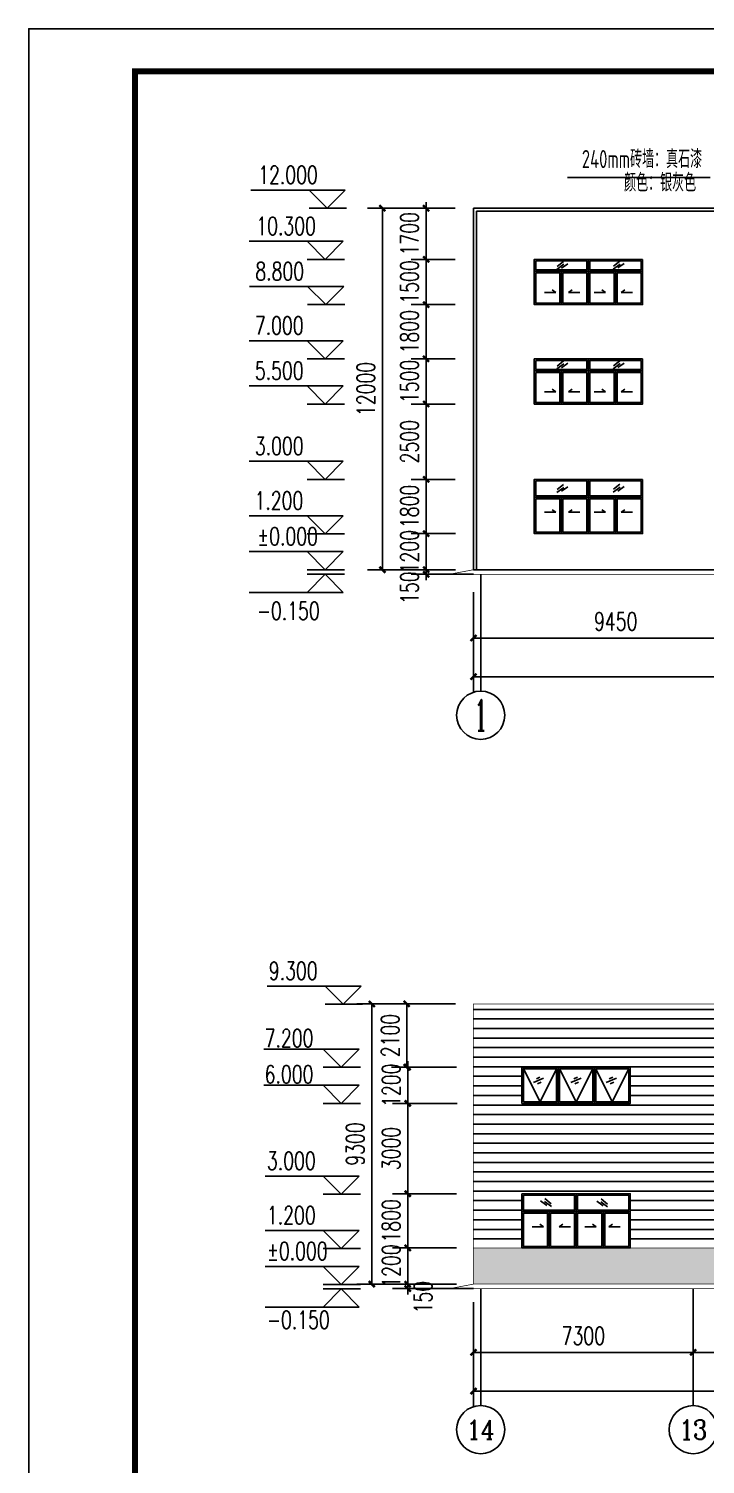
# Model space of a CAD drawing. Extents: x -89996 to 1006241, y -2176 to 440573.
# Drawn here: x 551085 to 573565, y 227248 to 274896 of the extents above; entities that cross this region are included whole.
import ezdxf
from ezdxf.enums import TextEntityAlignment as Align

# ---------------------------------------------------------------- set-up
doc = ezdxf.new("R2010")
doc.units = 0
doc.header["$LTSCALE"] = 1000
doc.header["$MEASUREMENT"] = 0
for name, color, linetype in [('AXIS', 3, 'Continuous'), ('AXIS_TEXT', 7, 'Continuous'), ('PUB_TEXT', 7, 'Continuous'), ('PUB_TITLE', 4, 'Continuous'), ('TEXT', 7, 'Continuous'), ('WALL', 9, 'Continuous'), ('WINDOW', 4, 'Continuous')]:
    doc.layers.add(name, color=color, linetype=linetype)
doc.styles.add('_TCH_AXIS', font='COMPLEX', dxfattribs={"bigfont": 'GBCBIG'})
doc.styles.add('_TCH_DIM', font='SIMPLEX', dxfattribs={"bigfont": 'GBCBIG'})
doc.styles.add('_TCH_DIM_T3', font='SIMPLEX', dxfattribs={"width": 0.705882, "bigfont": 'GBCBIG'})
doc.styles.add('C', font='tssdeng.shx', dxfattribs={"height": 3, "bigfont": 'tssdchn.shx'})
doc.styles.add('COMPLEX', font='COMPLEX')
doc.dimstyles.new('_TCH_ARCH&&200', dxfattribs={"dimtxt": 595, "dimasz": 200, "dimexe": 500, "dimexo": 600, "dimgap": 252.5, "dimtad": 1, "dimdec": 0, "dimzin": 0, "dimdsep": 46, "dimtxsty": '_TCH_DIM_T3', "dimblk": 'ARCHTICK', "dimcen": 0.09, "dimclrt": 7, "dimazin": 2, "dimtfac": 1, "dimtdec": 0, "dimtix": 1, "dimtmove": 2, "dimatfit": 3, "dimfxl": 0, "dimtolj": 1, "dimtzin": 0, "dimarcsym": 0})
doc.dimstyles.new('TCH-200-1', dxfattribs={"dimtxt": 595, "dimasz": 200, "dimexe": 500, "dimexo": 600, "dimgap": 252.5, "dimtad": 1, "dimdec": 0, "dimzin": 0, "dimdsep": 46, "dimtxsty": '_TCH_DIM_T3', "dimblk": 'ARCHTICK', "dimcen": 0.09, "dimclrd": 3, "dimclre": 3, "dimclrt": 7, "dimazin": 2, "dimtfac": 1, "dimtdec": 0, "dimtix": 1, "dimtmove": 2, "dimatfit": 3, "dimfxl": 0, "dimtolj": 1, "dimtzin": 0, "dimarcsym": 0})

# ---------------------------------------------------------------- blocks, each defined once
blk = doc.blocks.new('_ArchTick')
at = {"color": 0, "linetype": 'ByBlock', "const_width": 0.4}
blk.add_lwpolyline([(-0.5, -0.5), (0.5, 0.5)], dxfattribs=at)
blk = doc.blocks.new('*D104')
at = {"layer": 'Defpoints', "color": 0, "transparency": 16777216}
for p in [(563677, 234428), (565896, 234428), (565896, 233228)]:
    blk.add_point(p, dxfattribs=at)
at = {"layer": 'WALL', "color": 3, "lineweight": -2, "transparency": 16777216}
for p, q in [((563677, 234428), (563677, 234628)), ((565296, 234428), (563177, 234428)), ((563677, 233228), (563677, 234428)), ((565296, 233228), (563177, 233228)), ((563677, 233228), (563677, 233028))]:
    blk.add_line(p, q, dxfattribs=at)
at = {"layer": 'WALL', "color": 3, "lineweight": -2, "transparency": 16777216, "xscale": 200, "yscale": 200, "zscale": 200}
for p, rotation in [((563677, 234428), 270), ((563677, 233228), 90)]:
    blk.add_blockref('_ArchTick', p, dxfattribs=dict(at, rotation=rotation))
at = {"layer": 'WALL', "color": 7, "transparency": 16777216, "insert": (563127, 233828), "char_height": 595, "attachment_point": 5, "rotation": 90, "style": '_TCH_DIM_T3'}
blk.add_mtext('\\A1;1200', dxfattribs=at)
blk = doc.blocks.new('*D105')
at = {"layer": 'Defpoints', "color": 0, "transparency": 16777216}
for p in [(563677, 236228), (565896, 236228), (565896, 234428)]:
    blk.add_point(p, dxfattribs=at)
at = {"layer": 'WALL', "color": 3, "lineweight": -2, "transparency": 16777216}
for p, q in [((563677, 236228), (563677, 236428)), ((565296, 236228), (563177, 236228)), ((563677, 234428), (563677, 236228)), ((565296, 234428), (563177, 234428)), ((563677, 234428), (563677, 234228))]:
    blk.add_line(p, q, dxfattribs=at)
at = {"layer": 'WALL', "color": 3, "lineweight": -2, "transparency": 16777216, "xscale": 200, "yscale": 200, "zscale": 200}
for p, rotation in [((563677, 236228), 270), ((563677, 234428), 90)]:
    blk.add_blockref('_ArchTick', p, dxfattribs=dict(at, rotation=rotation))
at = {"layer": 'WALL', "color": 7, "transparency": 16777216, "insert": (563127, 235328), "char_height": 595, "attachment_point": 5, "rotation": 90, "style": '_TCH_DIM_T3'}
blk.add_mtext('\\A1;1800', dxfattribs=at)
blk = doc.blocks.new('*D106')
at = {"layer": 'Defpoints', "color": 0, "transparency": 16777216}
for p in [(563677, 239228), (565916, 239228), (565896, 236228)]:
    blk.add_point(p, dxfattribs=at)
at = {"layer": 'WALL', "color": 3, "lineweight": -2, "transparency": 16777216}
for p, q in [((565316, 239228), (563177, 239228)), ((563677, 236228), (563677, 239228)), ((565296, 236228), (563177, 236228))]:
    blk.add_line(p, q, dxfattribs=at)
at = {"layer": 'WALL', "color": 3, "lineweight": -2, "transparency": 16777216, "xscale": 200, "yscale": 200, "zscale": 200}
for p, rotation in [((563677, 239228), 90), ((563677, 236228), 270)]:
    blk.add_blockref('_ArchTick', p, dxfattribs=dict(at, rotation=rotation))
at = {"layer": 'WALL', "color": 7, "transparency": 16777216, "insert": (563127, 237728), "char_height": 595, "attachment_point": 5, "rotation": 90, "style": '_TCH_DIM_T3'}
blk.add_mtext('\\A1;3000', dxfattribs=at)
blk = doc.blocks.new('*D107')
at = {"layer": 'Defpoints', "color": 0, "transparency": 16777216}
for p in [(563677, 240428), (565893, 240428), (565916, 239228)]:
    blk.add_point(p, dxfattribs=at)
at = {"layer": 'WALL', "color": 3, "lineweight": -2, "transparency": 16777216}
for p, q in [((563677, 240428), (563677, 240628)), ((565293, 240428), (563177, 240428)), ((563677, 239228), (563677, 240428)), ((565316, 239228), (563177, 239228)), ((563677, 239228), (563677, 239028))]:
    blk.add_line(p, q, dxfattribs=at)
at = {"layer": 'WALL', "color": 3, "lineweight": -2, "transparency": 16777216, "xscale": 200, "yscale": 200, "zscale": 200}
for p, rotation in [((563677, 240428), 270), ((563677, 239228), 90)]:
    blk.add_blockref('_ArchTick', p, dxfattribs=dict(at, rotation=rotation))
at = {"layer": 'WALL', "color": 7, "transparency": 16777216, "insert": (563127, 239828), "char_height": 595, "attachment_point": 5, "rotation": 90, "style": '_TCH_DIM_T3'}
blk.add_mtext('\\A1;1200', dxfattribs=at)
blk = doc.blocks.new('*D108')
at = {"layer": 'Defpoints', "color": 0, "transparency": 16777216}
for p in [(563644, 242528), (565863, 242528), (565893, 240428)]:
    blk.add_point(p, dxfattribs=at)
at = {"layer": 'WALL', "color": 3, "lineweight": -2, "transparency": 16777216}
for p, q in [((565263, 242528), (563144, 242528)), ((563644, 240428), (563644, 242528)), ((565293, 240428), (563144, 240428))]:
    blk.add_line(p, q, dxfattribs=at)
at = {"layer": 'WALL', "color": 3, "lineweight": -2, "transparency": 16777216, "xscale": 200, "yscale": 200, "zscale": 200}
for p, rotation in [((563644, 242528), 90), ((563644, 240428), 270)]:
    blk.add_blockref('_ArchTick', p, dxfattribs=dict(at, rotation=rotation))
at = {"layer": 'WALL', "color": 7, "transparency": 16777216, "insert": (563094, 241478), "char_height": 595, "attachment_point": 5, "rotation": 90, "style": '_TCH_DIM_T3'}
blk.add_mtext('\\A1;2100', dxfattribs=at)
blk = doc.blocks.new('*D109')
at = {"layer": 'Defpoints', "color": 0, "transparency": 16777216}
for p in [(565863, 242528), (562485, 233228), (565896, 233228)]:
    blk.add_point(p, dxfattribs=at)
at = {"layer": 'WALL', "color": 3, "lineweight": -2, "transparency": 16777216}
for p, q in [((565263, 242528), (561985, 242528)), ((562485, 242528), (562485, 233228)), ((565296, 233228), (561985, 233228))]:
    blk.add_line(p, q, dxfattribs=at)
at = {"layer": 'WALL', "color": 3, "lineweight": -2, "transparency": 16777216, "xscale": 200, "yscale": 200, "zscale": 200}
for p, rotation in [((562485, 242528), 90), ((562485, 233228), 270)]:
    blk.add_blockref('_ArchTick', p, dxfattribs=dict(at, rotation=rotation))
at = {"layer": 'WALL', "color": 7, "transparency": 16777216, "insert": (561935, 237878), "char_height": 595, "attachment_point": 5, "rotation": 90, "style": '_TCH_DIM_T3'}
blk.add_mtext('\\A1;9300', dxfattribs=at)
blk = doc.blocks.new('*D110')
at = {"layer": 'Defpoints', "color": 0, "transparency": 16777216}
for p in [(563677, 233078), (565896, 233228), (565896, 233078)]:
    blk.add_point(p, dxfattribs=at)
at = {"layer": 'WALL', "color": 3, "lineweight": -2, "transparency": 16777216}
for p, q in [((565296, 233228), (563177, 233228)), ((565296, 233078), (563177, 233078)), ((563677, 233228), (563677, 233428)), ((563677, 233228), (563677, 233078)), ((563677, 233078), (563677, 232878))]:
    blk.add_line(p, q, dxfattribs=at)
at = {"layer": 'WALL', "color": 3, "lineweight": -2, "transparency": 16777216, "xscale": 200, "yscale": 200, "zscale": 200}
for p, rotation in [((563677, 233228), 270), ((563677, 233078), 90)]:
    blk.add_blockref('_ArchTick', p, dxfattribs=dict(at, rotation=rotation))
at = {"layer": 'WALL', "color": 7, "transparency": 16777216, "insert": (564187, 232794), "char_height": 595, "attachment_point": 5, "rotation": 90, "style": '_TCH_DIM_T3'}
blk.add_mtext('\\A1;150', dxfattribs=at)
blk = doc.blocks.new('2')
at = {"layer": 'WINDOW'}
for p, q in [((998658, 15775), (998449, 15607)), ((999489, 15948), (999489, 14148)), ((1000527, 15785), (1000318, 15617)), ((1001289, 15348), (997689, 15348)), ((998671, 15683), (998442, 15510)), ((998589, 15348), (998589, 14148)), ((998800, 15697), (998595, 15551)), ((1000541, 15694), (1000311, 15520)), ((1000389, 15348), (1000389, 14148)), ((1000670, 15708), (1000464, 15561)), ((998028, 14855), (998404, 14855)), ((998404, 14855), (998280, 14940)), ((998823, 14855), (998948, 14940)), ((999199, 14855), (998823, 14855)), ((999678, 14855), (1000055, 14855)), ((1000055, 14855), (999930, 14940)), ((1000573, 14855), (1000698, 14940)), ((1000950, 14855), (1000573, 14855))]:
    blk.add_line(p, q, dxfattribs=at)
for points in [[(1001289, 15948), (997689, 15948), (997689, 14148), (1001289, 14148)], [(997738, 15898), (999438, 15898), (999438, 15398), (997738, 15398)], [(1001239, 15898), (999539, 15898), (999539, 15398), (1001239, 15398)], [(997739, 15298), (998539, 15298), (998539, 14198), (997739, 14198)], [(999439, 15298), (998639, 15298), (998639, 14198), (999439, 14198)], [(999539, 15298), (1000339, 15298), (1000339, 14198), (999539, 14198)], [(1001239, 15298), (1000439, 15298), (1000439, 14198), (1001239, 14198)]]:
    blk.add_lwpolyline(points, close=True, dxfattribs=at)
blk = doc.blocks.new('*D203')
at = {"layer": 'Defpoints', "color": 0, "transparency": 16777216}
for p in [(565732, 268939), (562837, 256939), (565765, 256939)]:
    blk.add_point(p, dxfattribs=at)
at = {"layer": 'WALL', "color": 3, "lineweight": -2, "transparency": 16777216}
for p, q in [((565132, 268939), (562337, 268939)), ((562837, 268939), (562837, 256939)), ((565165, 256939), (562337, 256939))]:
    blk.add_line(p, q, dxfattribs=at)
at = {"layer": 'WALL', "color": 3, "lineweight": -2, "transparency": 16777216, "xscale": 200, "yscale": 200, "zscale": 200}
for p, rotation in [((562837, 268939), 90), ((562837, 256939), 270)]:
    blk.add_blockref('_ArchTick', p, dxfattribs=dict(at, rotation=rotation))
at = {"layer": 'WALL', "color": 7, "transparency": 16777216, "insert": (562287, 262939), "char_height": 595, "attachment_point": 5, "rotation": 90, "style": '_TCH_DIM_T3'}
blk.add_mtext('\\A1;12000', dxfattribs=at)
blk = doc.blocks.new('*D204')
at = {"layer": 'Defpoints', "color": 0, "transparency": 16777216}
for p in [(564289, 258139), (565863, 258139), (565863, 256939)]:
    blk.add_point(p, dxfattribs=at)
at = {"layer": 'WALL', "color": 3, "lineweight": -2, "transparency": 16777216}
for p, q in [((564289, 258139), (564289, 258339)), ((565263, 258139), (563789, 258139)), ((564289, 256939), (564289, 258139)), ((565263, 256939), (563789, 256939)), ((564289, 256939), (564289, 256739))]:
    blk.add_line(p, q, dxfattribs=at)
at = {"layer": 'WALL', "color": 3, "lineweight": -2, "transparency": 16777216, "xscale": 200, "yscale": 200, "zscale": 200}
for p, rotation in [((564289, 258139), 270), ((564289, 256939), 90)]:
    blk.add_blockref('_ArchTick', p, dxfattribs=dict(at, rotation=rotation))
at = {"layer": 'WALL', "color": 7, "transparency": 16777216, "insert": (563739, 257539), "char_height": 595, "attachment_point": 5, "rotation": 90, "style": '_TCH_DIM_T3'}
blk.add_mtext('\\A1;1200', dxfattribs=at)
blk = doc.blocks.new('*D205')
at = {"layer": 'Defpoints', "color": 0, "transparency": 16777216}
for p in [(565853, 265739), (564289, 263939), (565853, 263939)]:
    blk.add_point(p, dxfattribs=at)
at = {"layer": 'WALL', "color": 3, "lineweight": -2, "transparency": 16777216}
for p, q in [((564289, 265739), (564289, 265939)), ((565253, 265739), (563789, 265739)), ((564289, 265739), (564289, 263939)), ((565253, 263939), (563789, 263939)), ((564289, 263939), (564289, 263739))]:
    blk.add_line(p, q, dxfattribs=at)
at = {"layer": 'WALL', "color": 3, "lineweight": -2, "transparency": 16777216, "xscale": 200, "yscale": 200, "zscale": 200}
for p, rotation in [((564289, 265739), 270), ((564289, 263939), 90)]:
    blk.add_blockref('_ArchTick', p, dxfattribs=dict(at, rotation=rotation))
at = {"layer": 'WALL', "color": 7, "transparency": 16777216, "insert": (563739, 264839), "char_height": 595, "attachment_point": 5, "rotation": 90, "style": '_TCH_DIM_T3'}
blk.add_mtext('\\A1;1800', dxfattribs=at)
blk = doc.blocks.new('*D206')
at = {"layer": 'Defpoints', "color": 0, "transparency": 16777216}
for p in [(565853, 268939), (564289, 267239), (565853, 267239)]:
    blk.add_point(p, dxfattribs=at)
at = {"layer": 'WALL', "color": 3, "lineweight": -2, "transparency": 16777216}
for p, q in [((565253, 268939), (563789, 268939)), ((564289, 268939), (564289, 269139)), ((564289, 268939), (564289, 267239)), ((565253, 267239), (563789, 267239)), ((564289, 267239), (564289, 267039))]:
    blk.add_line(p, q, dxfattribs=at)
at = {"layer": 'WALL', "color": 3, "lineweight": -2, "transparency": 16777216, "xscale": 200, "yscale": 200, "zscale": 200}
for p, rotation in [((564289, 268939), 270), ((564289, 267239), 90)]:
    blk.add_blockref('_ArchTick', p, dxfattribs=dict(at, rotation=rotation))
at = {"layer": 'WALL', "color": 7, "transparency": 16777216, "insert": (563739, 268089), "char_height": 595, "attachment_point": 5, "rotation": 90, "style": '_TCH_DIM_T3'}
blk.add_mtext('\\A1;1700', dxfattribs=at)
blk = doc.blocks.new('*D207')
at = {"layer": 'Defpoints', "color": 0, "transparency": 16777216}
for p in [(565853, 262439), (564289, 259939), (565853, 259939)]:
    blk.add_point(p, dxfattribs=at)
at = {"layer": 'WALL', "color": 3, "lineweight": -2, "transparency": 16777216}
for p, q in [((565253, 262439), (563789, 262439)), ((564289, 262439), (564289, 259939)), ((565253, 259939), (563789, 259939))]:
    blk.add_line(p, q, dxfattribs=at)
at = {"layer": 'WALL', "color": 3, "lineweight": -2, "transparency": 16777216, "xscale": 200, "yscale": 200, "zscale": 200}
for p, rotation in [((564289, 262439), 90), ((564289, 259939), 270)]:
    blk.add_blockref('_ArchTick', p, dxfattribs=dict(at, rotation=rotation))
at = {"layer": 'WALL', "color": 7, "transparency": 16777216, "insert": (563739, 261189), "char_height": 595, "attachment_point": 5, "rotation": 90, "style": '_TCH_DIM_T3'}
blk.add_mtext('\\A1;2500', dxfattribs=at)
blk = doc.blocks.new('*D208')
at = {"layer": 'Defpoints', "color": 0, "transparency": 16777216}
for p in [(565853, 263939), (564289, 262439), (565853, 262439)]:
    blk.add_point(p, dxfattribs=at)
at = {"layer": 'WALL', "color": 3, "lineweight": -2, "transparency": 16777216}
for p, q in [((564289, 263939), (564289, 264139)), ((565253, 263939), (563789, 263939)), ((564289, 263939), (564289, 262439)), ((565253, 262439), (563789, 262439)), ((564289, 262439), (564289, 262239))]:
    blk.add_line(p, q, dxfattribs=at)
at = {"layer": 'WALL', "color": 3, "lineweight": -2, "transparency": 16777216, "xscale": 200, "yscale": 200, "zscale": 200}
for p, rotation in [((564289, 263939), 270), ((564289, 262439), 90)]:
    blk.add_blockref('_ArchTick', p, dxfattribs=dict(at, rotation=rotation))
at = {"layer": 'WALL', "color": 7, "transparency": 16777216, "insert": (563739, 263189), "char_height": 595, "attachment_point": 5, "rotation": 90, "style": '_TCH_DIM_T3'}
blk.add_mtext('\\A1;1500', dxfattribs=at)
blk = doc.blocks.new('*D209')
at = {"layer": 'Defpoints', "color": 0, "transparency": 16777216}
for p in [(565853, 267239), (564289, 265739), (565853, 265739)]:
    blk.add_point(p, dxfattribs=at)
at = {"layer": 'WALL', "color": 3, "lineweight": -2, "transparency": 16777216}
for p, q in [((564289, 267239), (564289, 267439)), ((565253, 267239), (563789, 267239)), ((564289, 267239), (564289, 265739)), ((565253, 265739), (563789, 265739)), ((564289, 265739), (564289, 265539))]:
    blk.add_line(p, q, dxfattribs=at)
at = {"layer": 'WALL', "color": 3, "lineweight": -2, "transparency": 16777216, "xscale": 200, "yscale": 200, "zscale": 200}
for p, rotation in [((564289, 267239), 270), ((564289, 265739), 90)]:
    blk.add_blockref('_ArchTick', p, dxfattribs=dict(at, rotation=rotation))
at = {"layer": 'WALL', "color": 7, "transparency": 16777216, "insert": (563739, 266489), "char_height": 595, "attachment_point": 5, "rotation": 90, "style": '_TCH_DIM_T3'}
blk.add_mtext('\\A1;1500', dxfattribs=at)
blk = doc.blocks.new('*D210')
at = {"layer": 'Defpoints', "color": 0, "transparency": 16777216}
for p in [(565853, 259939), (564289, 258139), (565853, 258139)]:
    blk.add_point(p, dxfattribs=at)
at = {"layer": 'WALL', "color": 3, "lineweight": -2, "transparency": 16777216}
for p, q in [((565253, 259939), (563789, 259939)), ((564289, 259939), (564289, 260139)), ((564289, 259939), (564289, 258139)), ((565253, 258139), (563789, 258139)), ((564289, 258139), (564289, 257939))]:
    blk.add_line(p, q, dxfattribs=at)
at = {"layer": 'WALL', "color": 3, "lineweight": -2, "transparency": 16777216, "xscale": 200, "yscale": 200, "zscale": 200}
for p, rotation in [((564289, 259939), 270), ((564289, 258139), 90)]:
    blk.add_blockref('_ArchTick', p, dxfattribs=dict(at, rotation=rotation))
at = {"layer": 'WALL', "color": 7, "transparency": 16777216, "insert": (563739, 259039), "char_height": 595, "attachment_point": 5, "rotation": 90, "style": '_TCH_DIM_T3'}
blk.add_mtext('\\A1;1800', dxfattribs=at)
blk = doc.blocks.new('*D211')
at = {"layer": 'Defpoints', "color": 0, "transparency": 16777216}
for p in [(565863, 256939), (564289, 256789), (565863, 256789)]:
    blk.add_point(p, dxfattribs=at)
at = {"layer": 'WALL', "color": 3, "lineweight": -2, "transparency": 16777216}
for p, q in [((565263, 256939), (563789, 256939)), ((564289, 256939), (564289, 257139)), ((564289, 256939), (564289, 256789)), ((565263, 256789), (563789, 256789)), ((564289, 256789), (564289, 256589))]:
    blk.add_line(p, q, dxfattribs=at)
at = {"layer": 'WALL', "color": 3, "lineweight": -2, "transparency": 16777216, "xscale": 200, "yscale": 200, "zscale": 200}
for p, rotation in [((564289, 256939), 270), ((564289, 256789), 90)]:
    blk.add_blockref('_ArchTick', p, dxfattribs=dict(at, rotation=rotation))
at = {"layer": 'WALL', "color": 7, "transparency": 16777216, "insert": (563739, 256343), "char_height": 595, "attachment_point": 5, "rotation": 90, "style": '_TCH_DIM_T3'}
blk.add_mtext('\\A1;150', dxfattribs=at)
blk = doc.blocks.new('*D2929')
at = {"layer": 'AXIS', "color": 0, "lineweight": -2, "transparency": 16777216}
for p, q in [((573163, 232628), (573163, 230462)), ((580463, 232628), (580463, 230462)), ((573163, 230962), (580463, 230962))]:
    blk.add_line(p, q, dxfattribs=at)
at = {"layer": 'Defpoints', "color": 0, "transparency": 16777216}
for p in [(573163, 233228), (580463, 233228), (580463, 230962)]:
    blk.add_point(p, dxfattribs=at)
at = {"layer": 'AXIS', "color": 0, "lineweight": -2, "transparency": 16777216, "xscale": 200, "yscale": 200, "zscale": 200, "rotation": 180}
blk.add_blockref('_ArchTick', (573163, 230962), dxfattribs=at)
at = {"layer": 'AXIS', "color": 0, "lineweight": -2, "transparency": 16777216, "xscale": 200, "yscale": 200, "zscale": 200}
blk.add_blockref('_ArchTick', (580463, 230962), dxfattribs=at)
at = {"layer": 'AXIS', "color": 7, "transparency": 16777216, "insert": (576813, 231512), "char_height": 595, "attachment_point": 5, "style": '_TCH_DIM_T3'}
blk.add_mtext('\\A1;7300', dxfattribs=at)
blk = doc.blocks.new('*D2930')
at = {"layer": 'AXIS', "color": 0, "lineweight": -2, "transparency": 16777216}
for p, q in [((565863, 232628), (565863, 230462)), ((573163, 232628), (573163, 230462)), ((565863, 230962), (573163, 230962))]:
    blk.add_line(p, q, dxfattribs=at)
at = {"layer": 'Defpoints', "color": 0, "transparency": 16777216}
for p in [(565863, 233228), (573163, 233228), (573163, 230962)]:
    blk.add_point(p, dxfattribs=at)
at = {"layer": 'AXIS', "color": 0, "lineweight": -2, "transparency": 16777216, "xscale": 200, "yscale": 200, "zscale": 200, "rotation": 180}
blk.add_blockref('_ArchTick', (565863, 230962), dxfattribs=at)
at = {"layer": 'AXIS', "color": 0, "lineweight": -2, "transparency": 16777216, "xscale": 200, "yscale": 200, "zscale": 200}
blk.add_blockref('_ArchTick', (573163, 230962), dxfattribs=at)
at = {"layer": 'AXIS', "color": 7, "transparency": 16777216, "insert": (569513, 231512), "char_height": 595, "attachment_point": 5, "style": '_TCH_DIM_T3'}
blk.add_mtext('\\A1;7300', dxfattribs=at)
blk = doc.blocks.new('*D2931')
at = {"layer": 'AXIS', "color": 0, "lineweight": -2, "transparency": 16777216}
for p, q in [((565863, 232628), (565863, 229176)), ((654863, 232628), (654863, 229176)), ((565863, 229676), (654863, 229676))]:
    blk.add_line(p, q, dxfattribs=at)
at = {"layer": 'Defpoints', "color": 0, "transparency": 16777216}
for p in [(565863, 233228), (654863, 233228), (654863, 229676)]:
    blk.add_point(p, dxfattribs=at)
at = {"layer": 'AXIS', "color": 0, "lineweight": -2, "transparency": 16777216, "xscale": 200, "yscale": 200, "zscale": 200, "rotation": 180}
blk.add_blockref('_ArchTick', (565863, 229676), dxfattribs=at)
at = {"layer": 'AXIS', "color": 0, "lineweight": -2, "transparency": 16777216, "xscale": 200, "yscale": 200, "zscale": 200}
blk.add_blockref('_ArchTick', (654863, 229676), dxfattribs=at)
at = {"layer": 'AXIS', "color": 7, "transparency": 16777216, "insert": (610363, 230226), "char_height": 595, "attachment_point": 5, "style": '_TCH_DIM_T3'}
blk.add_mtext('\\A1;89000', dxfattribs=at)
blk = doc.blocks.new('*D2932')
at = {"layer": 'AXIS', "color": 0, "lineweight": -2, "transparency": 16777216}
for p, q in [((565863, 256189), (565863, 254173)), ((575313, 256189), (575313, 254173)), ((565863, 254673), (575313, 254673))]:
    blk.add_line(p, q, dxfattribs=at)
at = {"layer": 'Defpoints', "color": 0, "transparency": 16777216}
for p in [(565863, 256789), (575313, 256789), (575313, 254673)]:
    blk.add_point(p, dxfattribs=at)
at = {"layer": 'AXIS', "color": 0, "lineweight": -2, "transparency": 16777216, "xscale": 200, "yscale": 200, "zscale": 200, "rotation": 180}
blk.add_blockref('_ArchTick', (565863, 254673), dxfattribs=at)
at = {"layer": 'AXIS', "color": 0, "lineweight": -2, "transparency": 16777216, "xscale": 200, "yscale": 200, "zscale": 200}
blk.add_blockref('_ArchTick', (575313, 254673), dxfattribs=at)
at = {"layer": 'AXIS', "color": 7, "transparency": 16777216, "insert": (570588, 255223), "char_height": 595, "attachment_point": 5, "style": '_TCH_DIM_T3'}
blk.add_mtext('\\A1;9450', dxfattribs=at)
blk = doc.blocks.new('*D2945')
at = {"layer": 'AXIS', "color": 0, "lineweight": -2, "transparency": 16777216}
for p, q in [((565863, 256189), (565863, 252887)), ((654863, 256189), (654863, 252887)), ((565863, 253387), (654863, 253387))]:
    blk.add_line(p, q, dxfattribs=at)
at = {"layer": 'Defpoints', "color": 0, "transparency": 16777216}
for p in [(565863, 256789), (654863, 256789), (654863, 253387)]:
    blk.add_point(p, dxfattribs=at)
at = {"layer": 'AXIS', "color": 0, "lineweight": -2, "transparency": 16777216, "xscale": 200, "yscale": 200, "zscale": 200, "rotation": 180}
blk.add_blockref('_ArchTick', (565863, 253387), dxfattribs=at)
at = {"layer": 'AXIS', "color": 0, "lineweight": -2, "transparency": 16777216, "xscale": 200, "yscale": 200, "zscale": 200}
blk.add_blockref('_ArchTick', (654863, 253387), dxfattribs=at)
at = {"layer": 'AXIS', "color": 7, "transparency": 16777216, "insert": (610363, 253937), "char_height": 595, "attachment_point": 5, "style": '_TCH_DIM_T3'}
blk.add_mtext('\\A1;89000', dxfattribs=at)
blk = doc.blocks.new('_AXISO')
blk.add_circle((0, 0), 0.5)
at = {"layer": 'AXIS_TEXT', "style": 'COMPLEX', "width": 1.041667}
blk.add_attdef('A', text='', height=0.56, dxfattribs=at).set_placement((-0.25, -0.28), (0.25, -0.28), align=Align.FIT)

msp = doc.modelspace()

# ---------------------------------------------------------------- hatches: boundary and pattern name
h = msp.add_hatch()
h.set_pattern_fill('ANSI31', color=9, scale=200, angle=315)
h.set_pattern_definition([(0, (-4219.97, 70580.4), (9e-14, 317.5), [])])
h.paths.add_polyline_path([(644972.65, 242527.76), (565862.65, 242527.76), (565862.65, 234427.76), (567472.64, 234427.76), (567472.64, 236227.76), (571072.67, 236227.76), (571072.67, 234427.76), (574772.64, 234427.76), (574772.64, 236227.76), (578372.67, 236227.76), (578372.67, 234427.76), (582072.64, 234427.76), (582072.64, 236227.76), (585672.67, 236227.76), (585672.67, 234427.76), (589372.64, 234427.76), (589372.64, 236227.76), (592972.67, 236227.76), (592972.67, 234427.76), (596672.64, 234427.76), (596672.64, 236227.76), (600272.67, 236227.76), (600272.67, 234427.76), (603972.64, 234427.76), (603972.64, 236227.76), (607572.67, 236227.76), (607572.67, 234427.76), (618122.65, 234427.76), (618122.65, 237727.76), (622622.65, 237727.76), (622622.65, 234427.76), (625872.64, 234427.76), (625872.64, 236227.76), (629472.67, 236227.76), (629472.67, 234427.76), (633172.64, 234427.76), (633172.64, 236227.79), (636772.67, 236227.79), (636772.67, 234427.76), (639522.62, 234427.76), (639522.62, 236227.76), (643122.65, 236227.76), (643122.65, 234427.76), (644972.65, 234427.76)])
h.paths.add_polyline_path([(603972.67, 239227.76), (603972.67, 240427.76), (607572.67, 240427.76), (607572.67, 239227.76)], flags=16)
h.paths.add_polyline_path([(604022.61, 239277.76), (604022.6, 240377.75), (605122.66, 240377.75), (605122.67, 239277.76)], flags=0)
h.paths.add_polyline_path([(600272.67, 239227.76), (596672.67, 239227.76), (596672.67, 240427.76), (600272.67, 240427.76)], flags=16)
h.paths.add_polyline_path([(600223.03, 239277.78), (599122.98, 239277.75), (599122.97, 240377.75), (600223.02, 240377.78)], flags=0)
h.paths.add_polyline_path([(605222.67, 239277.76), (605222.66, 240377.75), (606322.67, 240377.75), (606322.67, 239277.76)], flags=0)
h.paths.add_polyline_path([(599022.67, 239277.76), (597922.67, 239277.76), (597922.66, 240377.75), (599022.67, 240377.75)], flags=0)
h.paths.add_polyline_path([(606422.98, 239277.75), (606422.97, 240377.75), (607523.02, 240377.78), (607523.03, 239277.78)], flags=0)
h.paths.add_polyline_path([(597822.67, 239277.76), (596722.61, 239277.76), (596722.6, 240377.75), (597822.66, 240377.75)], flags=0)
h.paths.add_polyline_path([(611272.67, 239277.76), (611272.67, 240477.76), (614872.67, 240477.76), (614872.67, 239277.76)], flags=16)
h.paths.add_polyline_path([(611322.61, 239327.76), (611322.6, 240427.75), (612422.66, 240427.75), (612422.67, 239327.76)], flags=0)
h.paths.add_polyline_path([(611272.64, 236277.76), (614872.67, 236277.76), (614872.67, 234477.76), (611272.64, 234477.76)], flags=16)
h.paths.add_polyline_path([(611322.28, 236227.78), (613022.35, 236227.74), (613022.34, 235727.74), (611322.27, 235727.78)], flags=0)
h.paths.add_polyline_path([(611322.6, 235627.78), (612122.66, 235627.77), (612122.64, 234527.77), (611322.58, 234527.78)], flags=0)
h.paths.add_polyline_path([(592972.65, 239227.76), (589372.65, 239227.76), (589372.65, 240427.76), (592972.65, 240427.76)], flags=16)
h.paths.add_polyline_path([(592923.02, 239277.78), (591822.96, 239277.75), (591822.96, 240377.75), (592923.01, 240377.78)], flags=0)
h.paths.add_polyline_path([(612222.66, 235627.77), (613022.68, 235627.76), (613022.66, 234527.76), (612222.64, 234527.77)], flags=0)
h.paths.add_polyline_path([(612522.67, 239327.76), (612522.66, 240427.75), (613622.67, 240427.75), (613622.67, 239327.76)], flags=0)
h.paths.add_polyline_path([(591722.65, 239277.76), (590622.65, 239277.76), (590622.65, 240377.75), (591722.65, 240377.75)], flags=0)
h.paths.add_polyline_path([(613122.99, 236227.74), (614823.06, 236227.76), (614823.06, 235727.76), (613122.99, 235727.74)], flags=0)
h.paths.add_polyline_path([(613122.65, 235627.76), (613922.67, 235627.76), (613922.67, 234527.76), (613122.65, 234527.76)], flags=0)
h.paths.add_polyline_path([(613722.98, 239327.75), (613722.97, 240427.75), (614823.02, 240427.78), (614823.03, 239327.78)], flags=0)
h.paths.add_polyline_path([(590522.65, 239277.76), (589422.59, 239277.76), (589422.59, 240377.75), (590522.65, 240377.75)], flags=0)
h.paths.add_polyline_path([(614022.67, 235627.76), (614822.73, 235627.76), (614822.73, 234527.76), (614022.67, 234527.76)], flags=0)
h.paths.add_polyline_path([(617122.65, 238177.76), (623622.65, 238177.76), (623622.65, 237977.76), (617122.65, 237977.76)], flags=16)
h.paths.add_polyline_path([(618572.65, 239227.76), (618572.65, 240427.76), (622172.65, 240427.76), (622172.65, 239227.76)], flags=16)
h.paths.add_polyline_path([(618622.59, 239277.76), (618622.59, 240377.75), (619722.65, 240377.75), (619722.65, 239277.76)], flags=0)
h.paths.add_polyline_path([(585672.67, 239227.76), (582072.67, 239227.76), (582072.67, 240427.76), (585672.67, 240427.76)], flags=16)
h.paths.add_polyline_path([(585623.03, 239277.78), (584522.98, 239277.75), (584522.97, 240377.75), (585623.02, 240377.78)], flags=0)
h.paths.add_polyline_path([(619822.65, 239277.76), (619822.65, 240377.75), (620922.65, 240377.75), (620922.65, 239277.76)], flags=0)
h.paths.add_polyline_path([(584422.67, 239277.76), (583322.67, 239277.76), (583322.66, 240377.75), (584422.67, 240377.75)], flags=0)
h.paths.add_polyline_path([(621022.96, 239277.75), (621022.96, 240377.75), (622123.01, 240377.78), (622123.02, 239277.78)], flags=0)
h.paths.add_polyline_path([(583222.67, 239277.76), (582122.61, 239277.76), (582122.6, 240377.75), (583222.66, 240377.75)], flags=0)
h.paths.add_polyline_path([(623622.65, 237577.76), (624222.65, 238177.76), (624822.65, 237577.76)], flags=16)
h.paths.add_polyline_path([(625872.67, 239227.76), (625872.67, 240427.76), (629472.67, 240427.76), (629472.67, 239227.76)], flags=16)
h.paths.add_polyline_path([(625922.61, 239277.76), (625922.6, 240377.75), (627022.66, 240377.75), (627022.67, 239277.76)], flags=0)
h.paths.add_polyline_path([(578372.67, 239227.76), (574772.67, 239227.76), (574772.67, 240427.76), (578372.67, 240427.76)], flags=16)
h.paths.add_polyline_path([(578323.03, 239277.78), (577222.98, 239277.75), (577222.97, 240377.75), (578323.02, 240377.78)], flags=0)
h.paths.add_polyline_path([(627122.67, 239277.76), (627122.66, 240377.75), (628222.67, 240377.75), (628222.67, 239277.76)], flags=0)
h.paths.add_polyline_path([(577122.67, 239277.76), (576022.67, 239277.76), (576022.66, 240377.75), (577122.67, 240377.75)], flags=0)
h.paths.add_polyline_path([(628322.98, 239277.75), (628322.97, 240377.75), (629423.02, 240377.78), (629423.03, 239277.78)], flags=0)
h.paths.add_polyline_path([(575922.67, 239277.76), (574822.61, 239277.76), (574822.6, 240377.75), (575922.66, 240377.75)], flags=0)
h.paths.add_polyline_path([(633172.67, 239227.79), (633172.67, 240427.79), (636772.67, 240427.79), (636772.67, 239227.79)], flags=16)
h.paths.add_polyline_path([(633222.61, 239277.79), (633222.6, 240377.78), (634322.66, 240377.78), (634322.67, 239277.79)], flags=0)
h.paths.add_polyline_path([(571072.67, 239227.76), (567472.67, 239227.76), (567472.67, 240427.76), (571072.67, 240427.76)], flags=16)
h.paths.add_polyline_path([(571023.03, 239277.78), (569922.98, 239277.75), (569922.97, 240377.75), (571023.02, 240377.78)], flags=0)
h.paths.add_polyline_path([(634422.67, 239277.79), (634422.66, 240377.78), (635522.66, 240377.78), (635522.67, 239277.79)], flags=0)
h.paths.add_polyline_path([(569822.67, 239277.76), (568722.67, 239277.76), (568722.66, 240377.75), (569822.67, 240377.75)], flags=0)
h.paths.add_polyline_path([(635622.98, 239277.78), (635622.97, 240377.78), (636723.02, 240377.82), (636723.03, 239277.82)], flags=0)
h.paths.add_polyline_path([(568622.67, 239277.76), (567522.61, 239277.76), (567522.6, 240377.75), (568622.66, 240377.75)], flags=0)
h.paths.add_polyline_path([(639522.65, 239227.76), (639522.65, 240427.76), (643122.65, 240427.76), (643122.65, 239227.76)], flags=16)
h.paths.add_polyline_path([(639572.59, 239277.76), (639572.59, 240377.75), (640672.65, 240377.75), (640672.65, 239277.76)], flags=0)
h.paths.add_polyline_path([(640772.65, 239277.76), (640772.65, 240377.75), (641872.65, 240377.75), (641872.65, 239277.76)], flags=0)
h.paths.add_polyline_path([(641972.96, 239277.75), (641972.95, 240377.75), (643073.01, 240377.78), (643073.01, 239277.78)], flags=0)
h.paths.add_polyline_path([(624349.9, 236519.01), (626327.4, 236519.01), (626327.4, 237411.51), (624349.9, 237411.51)], flags=24)
h = msp.add_hatch()
h.set_pattern_fill('AR-B816', color=9, scale=200)
h.set_pattern_definition([(0, (-11240.32, 158097.67), (0, 242.6208), []), (90, (-11240.32, 158097.67), (-242.6208, 242.6208), [242.6208, -242.6208])])
h.paths.add_polyline_path([(622622.65, 234427.76), (644972.65, 234427.76), (644972.65, 233227.76), (622622.65, 233227.76)])
h.paths.add_polyline_path([(618122.65, 234427.76), (618149.89, 233227.76), (618149.89, 233227.76)])
h.paths.add_polyline_path([(565862.65, 234427.76), (618122.65, 234427.76), (618122.65, 233227.76), (565862.65, 233227.76)])

# ---------------------------------------------------------------- linework, layer by layer
for p, q in [((565862.65, 256788.64), (565062.65, 256788.64)), ((565862.65, 233077.76), (565062.65, 233077.76))]:
    msp.add_line(p, q)
for points in [[(565862.65, 268938.64), (575752.65, 268938.64), (575752.65, 256938.64), (565862.65, 256938.64)], [(565962.65, 268838.64), (575652.65, 268838.64), (575652.65, 256938.64), (565962.65, 256938.64)]]:
    msp.add_lwpolyline(points, close=True)
at = {"const_width": 23}
for points in [[(564641.8, 256788.64), (656098.25, 256788.64), (655662.65, 256788.64), (654862.65, 256938.64), (565862.65, 256938.64), (565062.65, 256788.64)], [(565862.65, 256938.64), (654862.65, 256938.64)], [(618122.65, 234427.76), (565862.65, 234427.76)], [(656083.5, 233077.76), (564627.05, 233077.76), (565062.65, 233077.76), (565862.65, 233227.76), (654862.65, 233227.76), (655662.65, 233077.76)], [(654862.65, 233227.76), (565862.65, 233227.76)]]:
    msp.add_lwpolyline(points, dxfattribs=at)
msp.add_lwpolyline([(644972.65, 242527.76), (565862.65, 242527.76), (565862.65, 233227.76), (644972.65, 233227.76)], close=True, dxfattribs=at)
at = {"layer": 'AXIS', "linetype": 'ByBlock'}
msp.add_line((573724.09, 269961.1), (568988.53, 269961.1), dxfattribs=at)
at = {"layer": 'AXIS'}
for p, q in [((561600.78, 269539.06), (558470.78, 269539.06)), ((561000.78, 268939.06), (560400.78, 269539.06)), ((561000.78, 268939.06), (561600.78, 269539.06)), ((561640.78, 268939.06), (560400.78, 268939.06)), ((561537.19, 267839.06), (558407.19, 267839.06)), ((560937.19, 267239.06), (560337.19, 267839.06)), ((560937.19, 267239.06), (561537.19, 267839.06)), ((561577.19, 267239.06), (560337.19, 267239.06)), ((561553.6, 266339.06), (558423.6, 266339.06)), ((560953.6, 265739.06), (560353.6, 266339.06)), ((560953.6, 265739.06), (561553.6, 266339.06)), ((561593.6, 265739.06), (560353.6, 265739.06)), ((561537.19, 264539.06), (558407.19, 264539.06)), ((560937.19, 263939.06), (560337.19, 264539.06)), ((560937.19, 263939.06), (561537.19, 264539.06)), ((561577.19, 263939.06), (560337.19, 263939.06)), ((561537.19, 263039.06), (558407.19, 263039.06)), ((560937.19, 262439.06), (560337.19, 263039.06)), ((560937.19, 262439.06), (561537.19, 263039.06)), ((561577.19, 262439.06), (560337.19, 262439.06)), ((561537.19, 260539.06), (558407.19, 260539.06)), ((560937.19, 259939.06), (560337.19, 260539.06)), ((560937.19, 259939.06), (561537.19, 260539.06)), ((561577.19, 259939.06), (560337.19, 259939.06)), ((561537.19, 258726.56), (558407.19, 258726.56)), ((560937.19, 258126.56), (560337.19, 258726.56)), ((560937.19, 258126.56), (561537.19, 258726.56)), ((561577.19, 258126.56), (560337.19, 258126.56)), ((561537.19, 257539.06), (558407.19, 257539.06)), ((560937.19, 256939.06), (560337.19, 257539.06)), ((560937.19, 256939.06), (561537.19, 257539.06)), ((561577.19, 256939.06), (560337.19, 256939.06)), ((560937.19, 256788.64), (560337.19, 256188.64)), ((561577.19, 256788.64), (560337.19, 256788.64)), ((560937.19, 256788.64), (561537.19, 256188.64)), ((566102.65, 256788.64), (566102.65, 252908.87)), ((561537.19, 256188.64), (558407.19, 256188.64)), ((562133.34, 243117.57), (559003.34, 243117.57)), ((561533.34, 242517.57), (560933.34, 243117.57)), ((561533.34, 242517.57), (562133.34, 243117.57)), ((562173.34, 242517.57), (560933.34, 242517.57)), ((562069.68, 241027.68), (558899.68, 241027.68)), ((561469.76, 240427.76), (560869.76, 241027.76)), ((561469.76, 240427.76), (562069.76, 241027.76)), ((562109.76, 240427.76), (560869.76, 240427.76)), ((562069.68, 239827.68), (558899.68, 239827.68)), ((561469.76, 239227.76), (560869.76, 239827.76)), ((561469.76, 239227.76), (562069.76, 239827.76)), ((562109.76, 239227.76), (560869.76, 239227.76)), ((562069.76, 236814.28), (558939.76, 236814.28)), ((561469.76, 236214.28), (560869.76, 236814.28)), ((561469.76, 236214.28), (562069.76, 236814.28)), ((562109.76, 236214.28), (560869.76, 236214.28)), ((562069.76, 235005.15), (558939.76, 235005.15)), ((561469.76, 234405.15), (560869.76, 235005.15)), ((561469.76, 234405.15), (562069.76, 235005.15)), ((562109.76, 234405.15), (560869.76, 234405.15)), ((562069.76, 233817.65), (558939.76, 233817.65)), ((561469.76, 233217.65), (560869.76, 233817.65)), ((561469.76, 233217.65), (562069.76, 233817.65)), ((562109.76, 233217.65), (560869.76, 233217.65)), ((561469.76, 233067.65), (560869.76, 232467.65)), ((562109.76, 233067.65), (560869.76, 233067.65)), ((561469.76, 233067.65), (562069.76, 232467.65)), ((566102.65, 233077.76), (566102.65, 229197.99)), ((573162.65, 233077.76), (573162.65, 229197.99)), ((562069.76, 232467.65), (558939.76, 232467.65))]:
    msp.add_line(p, q, dxfattribs=at)
at = {"layer": 'PUB_TITLE'}
msp.add_lwpolyline([(551085.01, 190896.12), (699685.01, 190896.12), (699685.01, 274896.12), (551085.01, 274896.12)], close=True, dxfattribs=at)
at = {"layer": 'PUB_TITLE', "const_width": 200}
msp.add_lwpolyline([(554620.37, 192310.26), (554620.37, 273481.97), (698270.87, 273481.97), (698270.87, 192310.26)], close=True, dxfattribs=at)
at = {"layer": 'WINDOW'}
for p, q in [((571482.76, 266839.06), (567882.67, 266839.06)), ((568865.51, 267076.35), (568635.8, 266902.44)), ((568851.59, 267167.42), (568642.76, 266999.83)), ((568782.73, 266839.06), (568782.73, 265739.06)), ((568994.29, 267090.26), (568788.94, 266944.18)), ((569682.72, 267239.06), (569682.74, 265739.06)), ((570734.83, 267086.5), (570505.12, 266912.6)), ((570720.91, 267177.57), (570512.08, 267009.98)), ((570582.73, 266839.07), (570582.75, 265739.08)), ((570863.61, 267100.42), (570658.26, 266954.33)), ((568221.71, 266146.15), (568598.4, 266146.15)), ((568598.4, 266146.15), (568473.57, 266230.6)), ((569016.79, 266146.15), (569141.63, 266230.6)), ((569393.48, 266146.15), (569016.79, 266146.15)), ((569871.98, 266146.16), (570248.68, 266146.16)), ((570248.68, 266146.16), (570123.84, 266230.6)), ((570767.06, 266146.17), (570891.9, 266230.61)), ((571143.76, 266146.17), (570767.06, 266146.17)), ((571482.76, 263539.06), (567882.67, 263539.06)), ((568865.51, 263776.35), (568635.8, 263602.44)), ((568851.59, 263867.42), (568642.76, 263699.83)), ((568782.73, 263539.06), (568782.73, 262439.06)), ((568994.29, 263790.26), (568788.94, 263644.18)), ((569682.72, 263939.06), (569682.74, 262439.06)), ((570734.83, 263786.5), (570505.12, 263612.6)), ((570720.91, 263877.57), (570512.08, 263709.98)), ((570582.73, 263539.07), (570582.75, 262439.08)), ((570863.61, 263800.42), (570658.26, 263654.33)), ((568221.71, 262846.15), (568598.4, 262846.15)), ((568598.4, 262846.15), (568473.57, 262930.6)), ((569016.79, 262846.15), (569141.63, 262930.6)), ((569393.48, 262846.15), (569016.79, 262846.15)), ((569871.98, 262846.16), (570248.68, 262846.16)), ((570248.68, 262846.16), (570123.84, 262930.6)), ((570767.06, 262846.17), (570891.9, 262930.61)), ((571143.76, 262846.17), (570767.06, 262846.17)), ((568072.64, 239277.76), (567522.6, 240377.75)), ((568622.66, 240377.75), (568072.64, 239277.76)), ((568672.67, 240427.76), (568672.67, 239227.76)), ((569272.67, 239277.76), (568722.66, 240377.75)), ((569822.67, 240377.75), (569272.67, 239277.76)), ((569872.65, 240427.76), (569872.67, 239227.76)), ((570473, 239277.76), (569922.97, 240377.75)), ((571023.02, 240377.78), (570473, 239277.76)), ((568194.26, 240068.62), (567855.95, 239916.01)), ((568069.63, 240100.67), (567951.97, 240043.61)), ((568105.83, 239932.77), (567988.17, 239875.71)), ((569438.97, 240068.62), (569100.66, 239916.01)), ((569314.34, 240100.67), (569196.68, 240043.61)), ((569350.54, 239932.77), (569232.88, 239875.71)), ((570613.94, 240068.64), (570275.63, 239916.03)), ((570489.31, 240100.69), (570371.65, 240043.62)), ((570525.51, 239932.79), (570407.85, 239875.72))]:
    msp.add_line(p, q, dxfattribs=at)
for points in [[(571482.76, 267239.06), (567882.73, 267239.06), (567882.73, 265739.06), (571482.76, 265739.06)], [(567932.34, 267189.06), (569632.41, 267189.05), (569632.41, 266889.05), (567932.34, 266889.06)], [(571433.11, 267189.09), (569733.04, 267189.05), (569733.05, 266889.05), (571433.12, 266889.09)], [(567932.67, 266789.06), (568732.73, 266789.06), (568732.73, 265789.06), (567932.67, 265789.06)], [(569632.74, 266789.06), (568832.73, 266789.06), (568832.73, 265789.06), (569632.74, 265789.06)], [(569732.72, 266789.06), (570532.73, 266789.07), (570532.75, 265789.08), (569732.74, 265789.06)], [(571432.79, 266789.09), (570632.73, 266789.08), (570632.75, 265789.08), (571432.81, 265789.09)], [(571482.76, 263939.06), (567882.73, 263939.06), (567882.73, 262439.06), (571482.76, 262439.06)], [(567932.34, 263889.06), (569632.41, 263889.05), (569632.41, 263589.05), (567932.34, 263589.06)], [(571433.11, 263889.09), (569733.04, 263889.05), (569733.05, 263589.05), (571433.12, 263589.09)], [(567932.67, 263489.06), (568732.73, 263489.06), (568732.73, 262489.06), (567932.67, 262489.06)], [(569632.74, 263489.06), (568832.73, 263489.06), (568832.73, 262489.06), (569632.74, 262489.06)], [(569732.72, 263489.06), (570532.73, 263489.07), (570532.75, 262489.08), (569732.74, 262489.06)], [(571432.79, 263489.09), (570632.73, 263489.08), (570632.75, 262489.08), (571432.81, 262489.09)], [(571072.67, 240427.76), (567472.67, 240427.76), (567472.67, 239227.76), (571072.67, 239227.76)], [(567522.61, 239277.76), (568622.67, 239277.76), (568622.66, 240377.75), (567522.6, 240377.75)], [(569822.67, 239277.76), (568722.67, 239277.76), (568722.66, 240377.75), (569822.67, 240377.75)], [(571023.02, 240377.78), (569922.97, 240377.75), (569922.98, 239277.75), (571023.03, 239277.78)]]:
    msp.add_lwpolyline(points, close=True, dxfattribs=at)

# ---------------------------------------------------------------- block references
msp.add_blockref('2', (-429805.94, 243990.66))
at = {"xscale": -1}
msp.add_blockref('2', (1568761.34, 220279.77), dxfattribs=at)
at = {"layer": 'AXIS'}
ref = msp.add_blockref('_AXISO', (566102.65, 252108.87), dxfattribs=dict(at, xscale=1600, yscale=1600, zscale=1600))
ref.add_attrib('A', '1', dxfattribs={"layer": 'AXIS_TEXT', "height": 1029.44, "style": '_TCH_AXIS'}).set_placement((565882.06, 251594.15), (566323.25, 251594.15), align=Align.FIT)
ref = msp.add_blockref('_AXISO', (566102.65, 228397.99), dxfattribs=dict(at, xscale=1600, yscale=1600, zscale=1600))
ref.add_attrib('A', '14', dxfattribs={"layer": 'AXIS_TEXT', "height": 628.15, "style": '_TCH_AXIS'}).set_placement((565639.02, 228083.91), (566566.29, 228083.91), align=Align.FIT)
ref = msp.add_blockref('_AXISO', (573162.65, 228397.99), dxfattribs=dict(at, xscale=1600, yscale=1600, zscale=1600))
ref.add_attrib('A', '13', dxfattribs={"layer": 'AXIS_TEXT', "height": 656.891, "style": '_TCH_AXIS'}).set_placement((572709.08, 228069.54), (573616.22, 228069.54), align=Align.FIT)

# ---------------------------------------------------------------- texts
at = {"layer": 'PUB_TEXT', "style": '_TCH_DIM', "width": 0.705882}
for s, p in [('12.000', (558710.78, 269749.06)), ('10.300', (558647.19, 268049.06)), ('8.800', (558615.6, 266549.06)), ('7.000', (558599.19, 264749.06)), ('5.500', (558599.19, 263249.06)), ('3.000', (558599.19, 260749.06)), ('1.200', (558587.19, 258936.56)), ('%%P0.000', (558677.19, 257749.06)), ('-0.150', (558665.19, 255278.64)), ('9.300', (559063.34, 243327.57)), ('7.200', (558924.98, 241094.15)), ('6.000', (558924.98, 239894.15)), ('3.000', (558999.76, 237024.28)), ('1.200', (558999.76, 235215.15)), ('%%P0.000', (558999.76, 234027.65)), ('-0.150', (558999.76, 231743.67))]:
    msp.add_text(s, height=595, dxfattribs=at).set_placement(p)
at = {"layer": 'TEXT', "style": 'C', "width": 0.7}
for s, p in [('240mm砖墙：真石漆', (573458.81, 270090.1)), ('颜色：银灰色', (573259.55, 269309.07))]:
    msp.add_text(s, height=600, dxfattribs=at).set_placement(p, align=Align.BOTTOM_RIGHT)

# ---------------------------------------------------------------- dimensions: what is measured, and where the dimension line sits
at = {"layer": 'AXIS'}
for p1, p2, distance, picture, middle in [((565862.65, 256788.64), (575312.83, 256788.64), -2115.86, '*D2932', (570587.74, 255222.78)), ((565862.65, 256788.64), (654862.65, 256788.64), -3401.81, '*D2945', (610362.65, 253936.84)), ((565862.65, 233227.76), (573162.65, 233227.76), -2265.86, '*D2930', (569512.65, 231511.89)), ((565862.65, 233227.76), (654862.65, 233227.76), -3551.81, '*D2931', (610362.65, 230225.95)), ((573162.65, 233227.76), (580462.65, 233227.76), -2265.86, '*D2929', (576812.65, 231511.89))]:
    dim = msp.add_aligned_dim(p1=p1, p2=p2, distance=distance, dimstyle='_TCH_ARCH&&200', dxfattribs=at)
    dim.commit()
    dim.dimension.update_dxf_attribs({"geometry": picture, "text_midpoint": middle})
at = {"layer": 'WALL'}
for base, p1, p2, picture, middle in [((562837.32, 256939.06), (565732.06, 268938.64), (565765.35, 256939.06), '*D203', (562287.32, 262938.85)), ((562484.76, 233228.18), (565862.65, 242528.1), (565895.95, 233228.18), '*D109', (561934.76, 237878.14)), ((563643.51, 242528.1), (565892.52, 240427.76), (565862.65, 242528.1), '*D108', (563093.51, 241477.93)), ((563676.8, 240427.76), (565915.52, 239227.76), (565892.52, 240427.76), '*D107', (563126.8, 239827.76)), ((563676.7992, 239227.7579), (565895.9452, 236228.256), (565915.5234, 239227.7579), '*D106', (563126.7992, 237728.007)), ((563676.8, 236228.26), (565895.95, 234428.26), (565895.95, 236228.26), '*D105', (563126.8, 235328.26)), ((563676.8, 234428.26), (565895.95, 233228.18), (565895.95, 234428.26), '*D104', (563126.8, 233828.22))]:
    dim = msp.add_linear_dim(base=base, p1=p1, p2=p2, angle=90, dimstyle='TCH-200-1', dxfattribs=at)
    dim.commit()
    dim.dimension.update_dxf_attribs({"geometry": picture, "text_midpoint": middle})
for p1, p2, distance, picture, middle in [((565852.65, 268938.64), (565852.65, 267238.64), -1563.18, '*D206', (563739.48, 268088.64)), ((565852.65, 267238.64), (565852.65, 265738.64), -1563.18, '*D209', (563739.48, 266488.64)), ((565852.65, 265738.64), (565852.65, 263938.64), -1563.18, '*D205', (563739.48, 264838.64)), ((565852.65, 263938.64), (565852.65, 262438.64), -1563.18, '*D208', (563739.48, 263188.64)), ((565852.65, 262438.64), (565852.65, 259938.64), -1563.18, '*D207', (563739.48, 261188.64)), ((565852.65, 259938.64), (565852.65, 258138.64), -1563.18, '*D210', (563739.48, 259038.64)), ((565862.65, 256938.64), (565862.65, 258138.64), 1573.18, '*D204', (563739.48, 257538.64))]:
    dim = msp.add_aligned_dim(p1=p1, p2=p2, distance=distance, dimstyle='TCH-200-1', dxfattribs=at)
    dim.commit()
    dim.dimension.update_dxf_attribs({"geometry": picture, "text_midpoint": middle})
for base, p1, p2, picture, middle, dimtype in [((564289.48, 256788.64), (565862.65, 256938.64), (565862.65, 256788.64), '*D211', (563739.48, 256342.68), 129), ((563676.8, 233077.76), (565895.95, 233228.18), (565895.95, 233077.76), '*D110', (564186.58, 232794.3), 128)]:
    dim = msp.add_linear_dim(base=base, p1=p1, p2=p2, angle=270, dimstyle='TCH-200-1', dxfattribs=at)
    dim.commit()
    dim.dimension.update_dxf_attribs({"geometry": picture, "text_midpoint": middle, "dimtype": dimtype})

doc.saveas('drawing.dxf')
